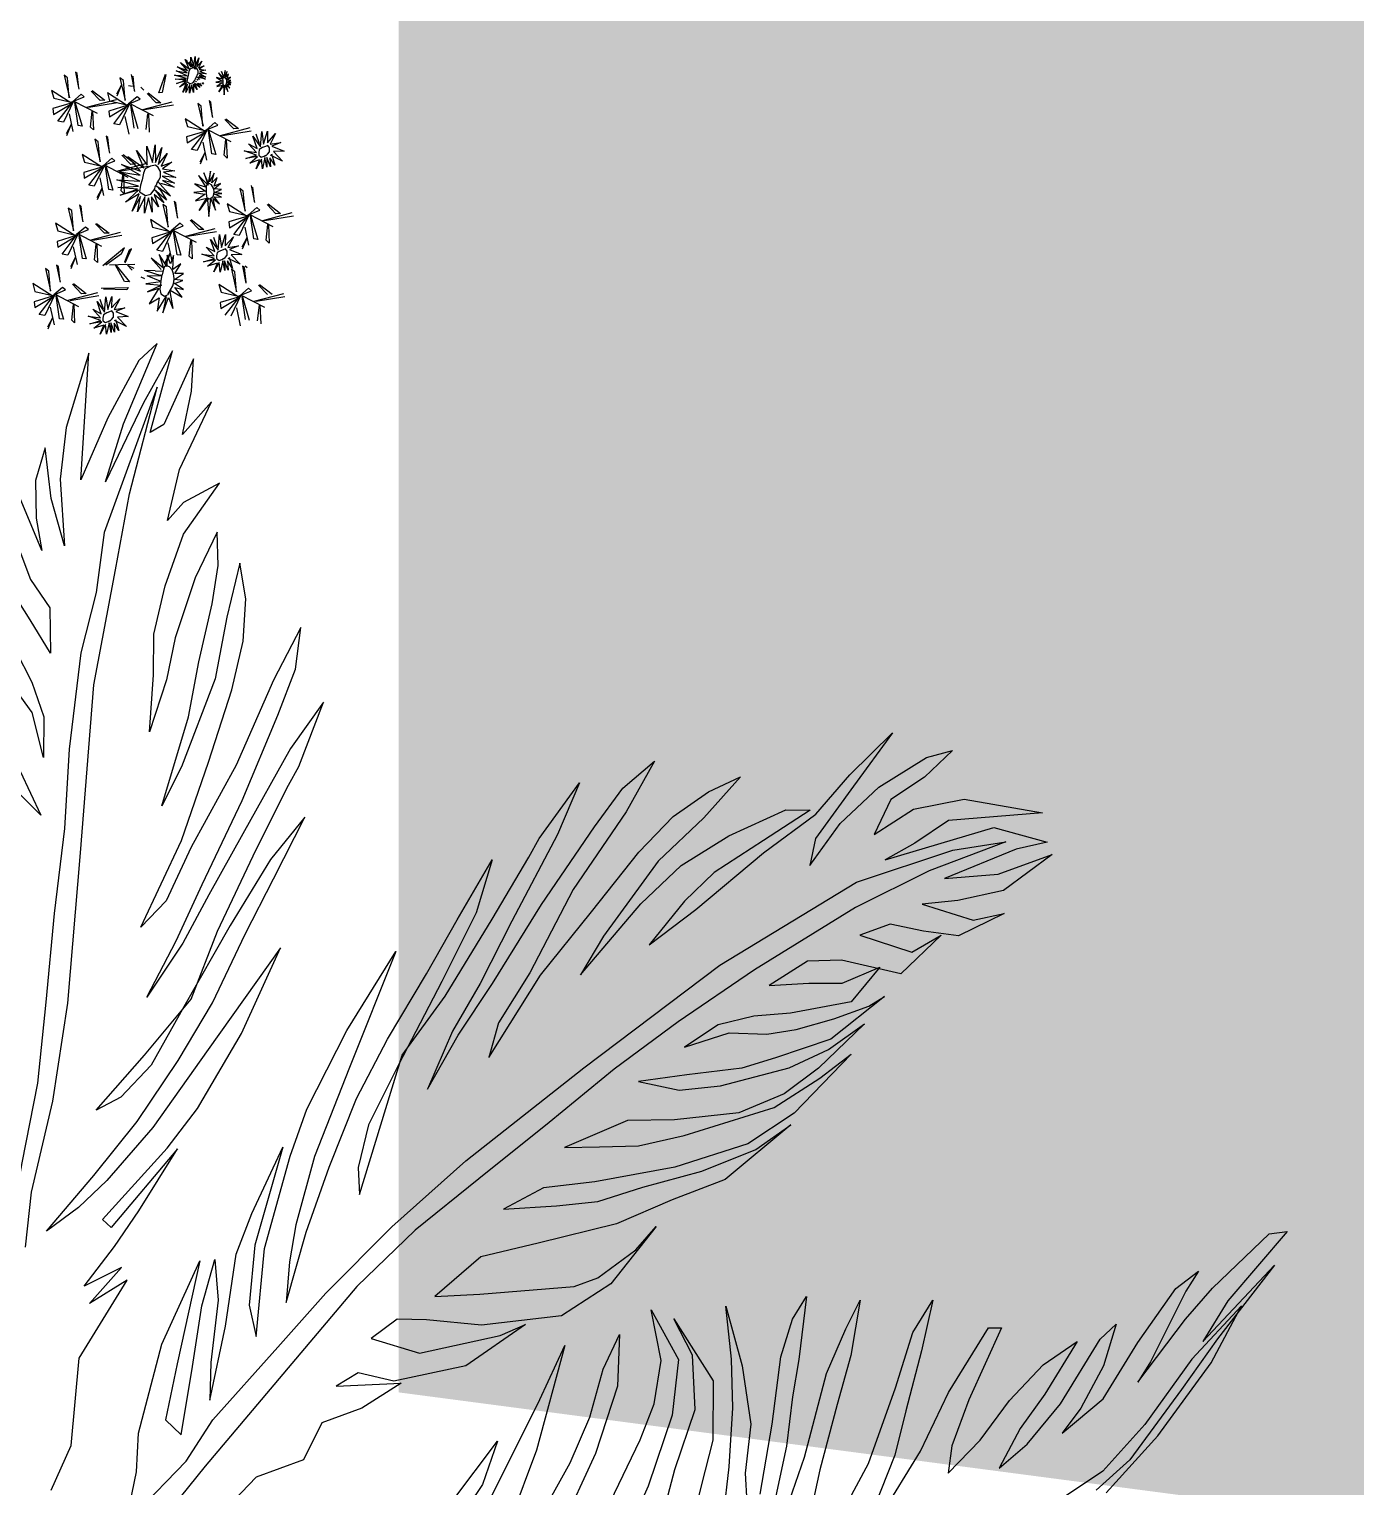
# Model space of a CAD drawing. Header units: millimetres. Extents: x 2508 to 2607, y 837 to 997.
# Drawn here: x 2513.068 to 2514.948, y 880.062 to 882.127 of the extents above; entities that cross this region are included whole.
import ezdxf

# ---------------------------------------------------------------- set-up
doc = ezdxf.new("R2010")
doc.units = ezdxf.units.MM
doc.layers.add('pergolas', color=24, linetype='Continuous')
doc.layers.add('PISO EST', color=250, linetype='Continuous', lineweight=0)
pattern_1 = [(230, (5203.12635, 1831.5583), (-0.364369338, 0.03187817), [0.0381, -0.4191]), (175, (5203.12635, 1831.5583), (0.07048565, -0.382113286), [0.03048, -0.33528]), (280.451, (5203.096, 1831.56096), (-0.293885003, -0.350233376), [0.03238, -0.35618]), (226.1842, (5203.12635, 1831.4567), (-0.54215808, 0.084084656), [0.05715, -0.62865]), (276.6356, (5203.08117, 1831.4637), (-0.47480847, -0.49485111), [0.04857, -0.53427]), (171.184, (5203.12635, 1831.4567), (-0.47480921, -0.49485024), [0.04572, -0.50292]), (201, (5203.07555, 1831.4821), (-0.30322976, 0.204531037), [0.0381, -0.4191]), (146, (5203.07555, 1831.4821), (-0.123604057, -0.36837593), [0.03048, -0.33528]), (251.4514, (5203.0503, 1831.49915), (-0.42683298, -0.163845715), [0.03238, -0.35618]), (217.5, (5203.12635, 1831.5583), (-0.0061772065, -0.169110078), [0, -0.331216, 0, -0.34036, 0, -0.33655]), (187.5, (5203.12635, 1831.5583), (-0.133639325, -0.20036115), [0, -0.194056, 0, -0.323596, 0, -0.12827]), (147.5, (5203.23964, 1831.5583), (-0.2711811903, 0.011457488), [0, -0.127, 0, -0.39624, 0, -0.52578]), (137.5, (5203.29044, 1831.5583), (-0.296258363, -0.050852982), [0, -0.1651, 0, -0.263144, 0, -0.37338])]

# ---------------------------------------------------------------- blocks, each defined once
blk = doc.blocks.new('A-19')
at = {"color": 1}
for points in [[(0.7454, -0.0904), (0.7812, -0.1299), (0.8181, -0.1804), (0.8391, -0.22), (0.8047, -0.1829), (0.7723, -0.1377), (0.7432, -0.1054), (0.7103, -0.0835)], [(-0.0028, -0.2605), (0.0014, -0.2985), (0.0162, -0.3616), (0.0266, -0.4295), (0.0353, -0.5335), (0.0445, -0.6497), (0.0595, -0.7294), (0.0693, -0.7819), (0.0883, -0.8559), (0.0517, -0.7553), (0.0462, -0.7137), (0.0354, -0.672), (0.0274, -0.6052), (0.0241, -0.5503), (0.0171, -0.4915), (0.0113, -0.4302), (0.0054, -0.3741), (-0.0054, -0.3189), (-0.0203, -0.2339), (-0.0191, -0.172), (-0.018, -0.1205), (-0.0191, -0.0772)], [(0.1719, -0.1914), (0.2051, -0.2286), (0.2508, -0.2747), (0.3021, -0.3203), (0.3839, -0.3847), (0.4779, -0.4558), (0.5726, -0.5131), (0.6394, -0.5354), (0.6761, -0.5412), (0.6229, -0.521), (0.5719, -0.4956), (0.502, -0.4526), (0.4492, -0.4165), (0.4049, -0.3838), (0.3599, -0.3468), (0.311, -0.3078), (0.2671, -0.2724), (0.2266, -0.2333), (0.1215, -0.109), (0.0813, -0.0588)], [(0.0737, -0.0764), (0.1084, -0.1125), (0.1269, -0.1411), (0.1719, -0.1914), (0.1719, -0.1914)]]:
    blk.add_lwpolyline(points, dxfattribs=at)
at = {"color": 8}
for points in [[(0.2924, -0.0842), (0.3241, -0.1263), (0.3136, -0.0962), (0.2843, -0.0526)], [(0.3039, -0.0565), (0.3299, -0.1079), (0.3533, -0.1551), (0.3706, -0.1924), (0.3511, -0.12), (0.3333, -0.0726)], [(0.3535, -0.0739), (0.3743, -0.1113), (0.388, -0.1428), (0.3971, -0.1761), (0.4084, -0.2), (0.407, -0.1643), (0.3919, -0.1176), (0.3676, -0.0652)], [(0.402, -0.084), (0.4229, -0.1271), (0.4325, -0.152), (0.4374, -0.1821), (0.4305, -0.2172), (0.4493, -0.1828), (0.4449, -0.1443), (0.4283, -0.0951), (0.4196, -0.0754)], [(0.4342, -0.0584), (0.4468, -0.1066), (0.461, -0.1481), (0.4591, -0.1858), (0.4461, -0.211), (0.4733, -0.168), (0.4731, -0.1269), (0.465, -0.0953), (0.4561, -0.0586)], [(0.4806, -0.0743), (0.4845, -0.1085), (0.4869, -0.1493), (0.486, -0.183), (0.4822, -0.2196), (0.4934, -0.1784), (0.4994, -0.1381), (0.4955, -0.104), (0.4967, -0.0838)], [(0.506, -0.0895), (0.5143, -0.1381), (0.5202, -0.1847), (0.5282, -0.2107), (0.5379, -0.2264), (0.5327, -0.1828), (0.5282, -0.157), (0.5242, -0.1228), (0.5168, -0.0885)], [(0.5261, -0.0851), (0.5367, -0.1151), (0.5519, -0.1732), (0.5651, -0.2039), (0.5752, -0.2239), (0.5687, -0.1856), (0.5591, -0.1516), (0.5472, -0.1063), (0.5391, -0.0691)], [(0.5593, -0.0703), (0.5808, -0.1108), (0.5995, -0.1632), (0.6116, -0.2015), (0.6254, -0.2238), (0.6175, -0.1887), (0.6068, -0.1473), (0.5992, -0.1165), (0.5846, -0.0798)], [(0.5894, -0.0746), (0.6169, -0.1193), (0.6363, -0.1599), (0.6639, -0.2046), (0.6731, -0.2047), (0.6503, -0.1548), (0.6387, -0.123), (0.6361, -0.1041), (0.6582, -0.127), (0.6786, -0.1544), (0.7018, -0.179), (0.7255, -0.1952), (0.703, -0.1588), (0.686, -0.135), (0.6714, -0.1075), (0.6907, -0.1241), (0.7138, -0.1521), (0.7414, -0.1968), (0.7523, -0.2072), (0.7436, -0.1783), (0.7279, -0.1491), (0.715, -0.1319), (0.7433, -0.1556), (0.7674, -0.1945), (0.7938, -0.2319), (0.8093, -0.244), (0.8007, -0.23), (0.7762, -0.1811), (0.7675, -0.167), (0.8003, -0.2108), (0.8192, -0.2322), (0.8584, -0.2698), (0.8707, -0.2713), (0.8298, -0.2234), (0.8124, -0.1953), (0.8621, -0.248), (0.8226, -0.197), (0.7976, -0.1621), (0.7618, -0.1133), (0.7386, -0.0923)], [(0.0149, -0.0923), (0.0289, -0.1233), (0.0344, -0.1838), (0.0676, -0.2377), (0.0416, -0.2216), (0.0637, -0.2465), (0.0378, -0.2335), (0.0588, -0.2609), (0.0756, -0.2857), (0.1025, -0.3285), (0.0566, -0.2742), (0.0504, -0.2797), (0.0954, -0.3291), (0.1163, -0.3565), (0.1467, -0.4084), (0.1737, -0.4678), (0.1237, -0.3974), (0.0853, -0.3434), (0.0534, -0.3067), (0.0338, -0.2881), (0.0118, -0.2716), (0.0444, -0.3102), (0.0744, -0.3476), (0.103, -0.3897), (0.1267, -0.4296), (0.1492, -0.4772), (0.169, -0.5154), (0.1907, -0.5582), (0.1669, -0.5288), (0.139, -0.4832), (0.1069, -0.4268), (0.0841, -0.3866), (0.0631, -0.3644), (0.0461, -0.3553), (0.0795, -0.3935), (0.112, -0.4321), (0.1302, -0.4793), (0.157, -0.5357), (0.1793, -0.5803), (0.1864, -0.5932), (0.2035, -0.6377), (0.1808, -0.6057), (0.1477, -0.5466), (0.1242, -0.5045), (0.1061, -0.4709), (0.0813, -0.4335), (0.1015, -0.4726), (0.1196, -0.5115), (0.1472, -0.5697), (0.172, -0.6289), (0.1842, -0.6607), (0.1879, -0.6895), (0.1688, -0.6531), (0.143, -0.5942), (0.1118, -0.5374), (0.0945, -0.5003), (0.077, -0.482), (0.1053, -0.542), (0.124, -0.5963), (0.1401, -0.6464), (0.1478, -0.6799), (0.1497, -0.7094), (0.1456, -0.7339), (0.1365, -0.6967), (0.1285, -0.654), (0.1051, -0.5931), (0.0916, -0.566), (0.11, -0.6277), (0.1173, -0.6656), (0.1265, -0.7058), (0.1305, -0.7324), (0.13, -0.7555), (0.1147, -0.7239), (0.1008, -0.6823), (0.0949, -0.6533), (0.0831, -0.6172), (0.0858, -0.6568), (0.0861, -0.6848), (0.0938, -0.7183), (0.1065, -0.7541), (0.1315, -0.7893), (0.1065, -0.7759), (0.0955, -0.7635), (0.1039, -0.7989), (0.126, -0.8456), (0.1059, -0.8231), (0.1122, -0.853), (0.1135, -0.8754), (0.093, -0.8301), (0.0835, -0.8244), (0.0989, -0.881), (0.0789, -0.8449), (0.0527, -0.7904), (0.065, -0.8305), (0.0884, -0.8861), (0.0756, -0.8743), (0.0541, -0.8346), (0.0355, -0.7918), (0.041, -0.8793), (0.0254, -0.8279), (0.0211, -0.7921), (0.0242, -0.7461), (0.0149, -0.7788), (0.0107, -0.8138), (0.0041, -0.7913), (0.0045, -0.7651), (0.0084, -0.7428), (-0.0116, -0.7911)], [(-0.0128, -0.7582), (0.0007, -0.7228), (0.014, -0.7031), (0.0144, -0.6717), (0.0004, -0.6948), (-0.0126, -0.7154)], [(-0.0098, -0.6737), (0.0015, -0.6517), (0.01, -0.6276), (0.0096, -0.5996), (0.0018, -0.6307), (-0.0138, -0.6524)], [(-0.0065, -0.5901), (0.0079, -0.5596), (-0.0125, -0.5799)], [(0.0646, -0.059), (0.0741, -0.105), (0.0755, -0.1317), (0.0916, -0.1934), (0.118, -0.2511), (0.1021, -0.1797), (0.0942, -0.1409), (0.1049, -0.1307), (0.1128, -0.1779), (0.1194, -0.22), (0.1283, -0.252), (0.1306, -0.2239), (0.1256, -0.1806), (0.1248, -0.1547), (0.1356, -0.2058), (0.1431, -0.2557), (0.154, -0.2839), (0.1753, -0.3297), (0.156, -0.2619), (0.1521, -0.2203), (0.1569, -0.1987), (0.1627, -0.2595), (0.1805, -0.3236), (0.1921, -0.356), (0.2197, -0.4105), (0.2536, -0.4652), (0.2216, -0.385), (0.1972, -0.3234), (0.1844, -0.2761), (0.1801, -0.2504), (0.1776, -0.2222), (0.1915, -0.271), (0.2074, -0.316), (0.2264, -0.3635), (0.2478, -0.4044), (0.2749, -0.4497), (0.2961, -0.4872), (0.3203, -0.5286), (0.3093, -0.492), (0.2854, -0.4444), (0.2555, -0.3868), (0.2348, -0.3453), (0.2276, -0.3156), (0.2285, -0.297), (0.2432, -0.3452), (0.2579, -0.3935), (0.2877, -0.4343), (0.3204, -0.4875), (0.3457, -0.5305), (0.3528, -0.5434), (0.3808, -0.5819), (0.3656, -0.5461), (0.3339, -0.4861), (0.3121, -0.443), (0.2929, -0.4101), (0.2755, -0.3698), (0.2968, -0.4072), (0.3205, -0.443), (0.3544, -0.4977), (0.3912, -0.5515), (0.4107, -0.5782), (0.4328, -0.597), (0.4132, -0.5619), (0.3764, -0.5081), (0.3464, -0.4505), (0.3247, -0.4158), (0.3181, -0.3918), (0.3537, -0.4489), (0.3892, -0.4927), (0.4218, -0.534), (0.4457, -0.5587), (0.4702, -0.5757), (0.4923, -0.5861), (0.4668, -0.5578), (0.4353, -0.5278), (0.3974, -0.4759), (0.3815, -0.449), (0.4232, -0.4981), (0.4511, -0.5247), (0.4841, -0.5452), (0.5237, -0.5632), (0.5404, -0.5631), (0.5082, -0.542), (0.4741, -0.5199), (0.4535, -0.5), (0.429, -0.4697), (0.4614, -0.4943), (0.5081, -0.5336), (0.5444, -0.5602), (0.5679, -0.5876), (0.5975, -0.6166), (0.5705, -0.5796), (0.5442, -0.5435), (0.5402, -0.5247), (0.5614, -0.5538), (0.5881, -0.5789), (0.6211, -0.5994), (0.6391, -0.6043), (0.6197, -0.5859), (0.5964, -0.5704), (0.5848, -0.5463), (0.612, -0.5638), (0.6471, -0.5707), (0.7015, -0.5612), (0.6362, -0.5558), (0.6129, -0.5403), (0.5924, -0.5287), (0.6676, -0.551), (0.7047, -0.5408), (0.6832, -0.536), (0.6335, -0.5157), (0.6706, -0.5187), (0.7081, -0.5323), (0.6744, -0.5075), (0.6428, -0.5004), (0.6181, -0.498), (0.6533, -0.4868), (0.6748, -0.4915), (0.6432, -0.4761), (0.619, -0.4793), (0.596, -0.4841), (0.5749, -0.4766), (0.6108, -0.4648), (0.6313, -0.4764), (0.6034, -0.4497), (0.5623, -0.4593), (0.5387, -0.4584), (0.5121, -0.4417), (0.5397, -0.4432), (0.5627, -0.4433), (0.5888, -0.4544), (0.5689, -0.4304), (0.527, -0.4224), (0.5015, -0.4205), (0.4767, -0.4145), (0.4534, -0.399), (0.4845, -0.4088), (0.5104, -0.408), (0.5308, -0.4112), (0.5568, -0.4187), (0.5812, -0.4274), (0.592, -0.434), (0.5548, -0.4045), (0.5165, -0.3915), (0.4932, -0.3844), (0.455, -0.3798), (0.4216, -0.3753), (0.4497, -0.3692), (0.4784, -0.3723), (0.5259, -0.3847), (0.5532, -0.3973), (0.5782, -0.4151), (0.5462, -0.3844), (0.5225, -0.3667), (0.4911, -0.3535), (0.4466, -0.3486), (0.414, -0.3483), (0.3703, -0.3296), (0.3946, -0.33), (0.4216, -0.3307), (0.4532, -0.3378), (0.4844, -0.3475), (0.5156, -0.3573), (0.5472, -0.3776), (0.569, -0.3942), (0.5295, -0.3532), (0.4973, -0.3321), (0.4469, -0.3159), (0.3914, -0.3058), (0.3558, -0.3016), (0.3282, -0.2869), (0.3648, -0.2891), (0.3935, -0.2922), (0.4247, -0.302), (0.4654, -0.3132), (0.5028, -0.3281), (0.5272, -0.3452), (0.4816, -0.3074), (0.4449, -0.2933), (0.4064, -0.2768), (0.3521, -0.2634), (0.3125, -0.2538), (0.2806, -0.2265), (0.3117, -0.2279), (0.377, -0.2332), (0.3935, -0.2393), (0.4197, -0.2587), (0.4338, -0.2749), (0.4025, -0.2351), (0.3683, -0.2131), (0.313, -0.2065), (0.2748, -0.2103), (0.2546, -0.2106), (0.2365, -0.1973), (0.27, -0.1872), (0.3259, -0.1995), (0.3435, -0.2071), (0.3021, -0.1783), (0.2522, -0.1677), (0.2276, -0.1736), (0.2124, -0.1643), (0.2573, -0.1664), (0.2301, -0.149), (0.2024, -0.139), (0.1897, -0.1134), (0.1568, -0.1013), (0.1317, -0.0751)]]:
    blk.add_lwpolyline(points, dxfattribs=at)
blk = doc.blocks.new('mh')
at = {"color": 86, "linetype": 'Continuous'}
for p, q in [((998.4038, 665.3744), (998.3929, 665.3326)), ((998.3932, 665.3356), (998.3999, 665.3766)), ((998.5181, 665.3863), (998.5072, 665.3446)), ((998.5074, 665.3476), (998.5142, 665.3886)), ((998.5172, 665.3704), (998.5169, 665.3638)), ((998.531, 665.3526), (998.5172, 665.3704)), ((998.4026, 665.3518), (998.416, 665.3392)), ((998.4168, 665.3406), (998.403, 665.3584)), ((998.502, 665.3531), (998.4754, 665.3542)), ((998.4754, 665.3542), (998.4794, 665.3499)), ((998.4794, 665.3499), (998.5017, 665.3524)), ((998.4984, 665.36), (998.5156, 665.3271)), ((998.5169, 665.3638), (998.5302, 665.3512)), ((998.3877, 665.3411), (998.3611, 665.3422)), ((998.3651, 665.3379), (998.3874, 665.3404)), ((998.3842, 665.348), (998.4014, 665.3151)), ((998.4001, 665.3105), (998.4079, 665.3292)), ((998.4079, 665.3292), (998.4115, 665.3249)), ((998.5151, 665.328), (998.4807, 665.3381)), ((998.4807, 665.3381), (998.4813, 665.3327)), ((998.4813, 665.3327), (998.514, 665.3279)), ((998.5144, 665.3225), (998.5221, 665.3412)), ((998.5258, 665.3369), (998.5151, 665.3245)), ((998.5221, 665.3412), (998.5258, 665.3369)), ((998.5571, 665.3286), (998.5331, 665.3334)), ((998.5341, 665.3335), (998.5549, 665.3311)), ((998.6278, 665.288), (998.6346, 665.3289)), ((998.3584, 665.3136), (998.3836, 665.3082)), ((998.4008, 665.316), (998.3664, 665.3261)), ((998.367, 665.3207), (998.3997, 665.3159)), ((998.4016, 665.3141), (998.3718, 665.2999)), ((998.3733, 665.2921), (998.3994, 665.312)), ((998.383, 665.2858), (998.3985, 665.3115)), ((998.3994, 665.312), (998.3912, 665.2849)), ((998.3985, 665.3115), (998.4169, 665.2829)), ((998.4059, 665.286), (998.4001, 665.3105)), ((998.4115, 665.3249), (998.4008, 665.3125)), ((998.4062, 665.3081), (998.4347, 665.3056)), ((998.4383, 665.3007), (998.4066, 665.3081)), ((998.4429, 665.3166), (998.4188, 665.3214)), ((998.4199, 665.3215), (998.4407, 665.3192)), ((998.4404, 665.3229), (998.4426, 665.3204)), ((998.4407, 665.3192), (998.4429, 665.3166)), ((998.4671, 665.3166), (998.4815, 665.3224)), ((998.4828, 665.3226), (998.4696, 665.3156)), ((998.4727, 665.3256), (998.4979, 665.3202)), ((998.5158, 665.3261), (998.486, 665.3119)), ((998.486, 665.3119), (998.4875, 665.3041)), ((998.4875, 665.3041), (998.5137, 665.324)), ((998.4972, 665.2978), (998.5127, 665.3235)), ((998.5137, 665.324), (998.5054, 665.2969)), ((998.5127, 665.3235), (998.5311, 665.2948)), ((998.5202, 665.298), (998.5144, 665.3225)), ((998.5205, 665.3201), (998.549, 665.3176)), ((998.5526, 665.3126), (998.5209, 665.3201)), ((998.549, 665.3176), (998.5526, 665.3126)), ((998.6385, 665.3267), (998.6276, 665.285)), ((998.6376, 665.3108), (998.6373, 665.3042)), ((998.6514, 665.293), (998.6376, 665.3108)), ((998.4347, 665.3056), (998.4383, 665.3007)), ((998.5054, 665.2969), (998.4972, 665.2978)), ((998.5311, 665.2948), (998.5202, 665.298)), ((998.6224, 665.2934), (998.5958, 665.2945)), ((998.5958, 665.2945), (998.5998, 665.2903)), ((998.5998, 665.2903), (998.6221, 665.2928)), ((998.6188, 665.3004), (998.636, 665.2674)), ((998.6373, 665.3042), (998.6506, 665.2916)), ((998.3912, 665.2849), (998.383, 665.2858)), ((998.4169, 665.2829), (998.4059, 665.286)), ((998.4958, 665.2774), (998.4849, 665.2357)), ((998.4851, 665.2386), (998.4919, 665.2796)), ((998.6355, 665.2684), (998.6011, 665.2785)), ((998.6011, 665.2785), (998.6017, 665.273)), ((998.6017, 665.273), (998.6344, 665.2682)), ((998.6363, 665.2665), (998.6064, 665.2523)), ((998.6348, 665.2629), (998.6425, 665.2815)), ((998.6462, 665.2773), (998.6355, 665.2648)), ((998.6425, 665.2815), (998.6462, 665.2773)), ((998.6775, 665.269), (998.6535, 665.2738)), ((998.6545, 665.2738), (998.6753, 665.2715)), ((998.6753, 665.2715), (998.6775, 665.269)), ((998.4761, 665.2511), (998.4933, 665.2181)), ((998.4949, 665.2615), (998.4946, 665.2549)), ((998.4946, 665.2549), (998.5079, 665.2422)), ((998.5087, 665.2437), (998.4949, 665.2615)), ((998.5875, 665.257), (998.6019, 665.2628)), ((998.6032, 665.2629), (998.59, 665.256)), ((998.5931, 665.2659), (998.6183, 665.2605)), ((998.6064, 665.2523), (998.6079, 665.2444)), ((998.6079, 665.2444), (998.6341, 665.2644)), ((998.6176, 665.2381), (998.6331, 665.2639)), ((998.6341, 665.2644), (998.6258, 665.2372)), ((998.6331, 665.2639), (998.6515, 665.2352)), ((998.6406, 665.2383), (998.6348, 665.2629)), ((998.6409, 665.2604), (998.6694, 665.2579)), ((998.673, 665.253), (998.6413, 665.2605)), ((998.6694, 665.2579), (998.673, 665.253)), ((998.4797, 665.2441), (998.4531, 665.2452)), ((998.4531, 665.2452), (998.4571, 665.241)), ((998.4571, 665.241), (998.4794, 665.2434)), ((998.4928, 665.219), (998.4584, 665.2291)), ((998.4584, 665.2291), (998.459, 665.2237)), ((998.4921, 665.2136), (998.4998, 665.2322)), ((998.5035, 665.2279), (998.4928, 665.2155)), ((998.4998, 665.2322), (998.5035, 665.2279)), ((998.6258, 665.2372), (998.6176, 665.2381)), ((998.6515, 665.2352), (998.6406, 665.2383)), ((998.4448, 665.2077), (998.4592, 665.2134)), ((998.4605, 665.2136), (998.4473, 665.2066)), ((998.4504, 665.2166), (998.4756, 665.2112)), ((998.459, 665.2237), (998.4917, 665.2189)), ((998.4936, 665.2171), (998.4637, 665.2029)), ((998.4652, 665.1951), (998.4914, 665.2151)), ((998.4749, 665.1888), (998.4904, 665.2145)), ((998.4914, 665.2151), (998.4831, 665.1879)), ((998.4904, 665.2145), (998.5088, 665.1859)), ((998.4979, 665.189), (998.4921, 665.2136)), ((998.4982, 665.2111), (998.5267, 665.2086)), ((998.5303, 665.2037), (998.4986, 665.2112)), ((998.5348, 665.2197), (998.5108, 665.2244)), ((998.5118, 665.2245), (998.5326, 665.2222)), ((998.5267, 665.2086), (998.5303, 665.2037)), ((998.5326, 665.2222), (998.5348, 665.2197)), ((998.6751, 665.2165), (998.6642, 665.1748)), ((998.6645, 665.1777), (998.6712, 665.2187)), ((998.6883, 665.198), (998.7149, 665.2075)), ((998.7145, 665.208), (998.689, 665.2028)), ((998.4637, 665.2029), (998.4652, 665.1951)), ((998.4831, 665.1879), (998.4749, 665.1888)), ((998.5088, 665.1859), (998.4979, 665.189)), ((998.659, 665.1832), (998.6324, 665.1843)), ((998.6555, 665.1902), (998.6727, 665.1572)), ((998.6742, 665.2006), (998.6739, 665.194)), ((998.6739, 665.194), (998.6873, 665.1813)), ((998.6881, 665.1828), (998.6742, 665.2006)), ((998.689, 665.2028), (998.6883, 665.198)), ((998.4248, 665.178), (998.4273, 665.1729)), ((998.4449, 665.1543), (998.4455, 665.1637)), ((998.588, 665.1809), (998.5771, 665.1392)), ((998.5774, 665.1421), (998.5842, 665.1831)), ((998.5872, 665.165), (998.5868, 665.1584)), ((998.601, 665.1472), (998.5872, 665.165)), ((998.6364, 665.1801), (998.6587, 665.1825)), ((998.6721, 665.1581), (998.6377, 665.1682)), ((998.6383, 665.1628), (998.671, 665.158)), ((998.6714, 665.1527), (998.6792, 665.1713)), ((998.6828, 665.167), (998.6721, 665.1546)), ((998.6792, 665.1713), (998.6828, 665.167)), ((998.7141, 665.1588), (998.6901, 665.1635)), ((998.6912, 665.1636), (998.712, 665.1613)), ((998.6923, 665.1765), (998.6962, 665.1723)), ((998.4127, 665.1544), (998.4093, 665.1525)), ((998.4093, 665.1525), (998.4103, 665.1194)), ((998.4115, 665.1164), (998.4127, 665.1544)), ((998.4438, 665.1374), (998.4206, 665.1561)), ((998.4206, 665.1561), (998.4212, 665.1492)), ((998.4212, 665.1492), (998.4449, 665.1359)), ((998.4373, 665.1601), (998.4442, 665.1535)), ((998.4439, 665.1544), (998.4398, 665.1624)), ((998.4686, 665.1491), (998.4434, 665.1186)), ((998.445, 665.1537), (998.4443, 665.128)), ((998.4445, 665.123), (998.4606, 665.1452)), ((998.4477, 665.1501), (998.4671, 665.1594)), ((998.4656, 665.156), (998.4485, 665.1492)), ((998.4606, 665.1452), (998.4686, 665.1491)), ((998.4671, 665.1594), (998.4656, 665.156)), ((998.4905, 665.1432), (998.4796, 665.1015)), ((998.4798, 665.1045), (998.4866, 665.1454)), ((998.5719, 665.1476), (998.5454, 665.1487)), ((998.5454, 665.1487), (998.5493, 665.1445)), ((998.5493, 665.1445), (998.5717, 665.1469)), ((998.5684, 665.1546), (998.5856, 665.1216)), ((998.5868, 665.1584), (998.6002, 665.1457)), ((998.6297, 665.1557), (998.6549, 665.1503)), ((998.6729, 665.1562), (998.643, 665.142)), ((998.6446, 665.1342), (998.6707, 665.1542)), ((998.6543, 665.1279), (998.6697, 665.1536)), ((998.6707, 665.1542), (998.6624, 665.127)), ((998.6697, 665.1536), (998.6881, 665.125)), ((998.6772, 665.1281), (998.6714, 665.1527)), ((998.6775, 665.1502), (998.706, 665.1477)), ((998.7096, 665.1428), (998.6779, 665.1503)), ((998.684, 665.139), (998.6984, 665.1447)), ((998.6997, 665.1449), (998.6864, 665.1379)), ((998.6975, 665.1604), (998.6981, 665.155)), ((998.706, 665.1477), (998.7096, 665.1428)), ((998.4896, 665.1273), (998.4893, 665.1207)), ((998.5034, 665.1095), (998.4896, 665.1273)), ((998.585, 665.1226), (998.5506, 665.1326)), ((998.5506, 665.1326), (998.5512, 665.1272)), ((998.5512, 665.1272), (998.5839, 665.1224)), ((998.5843, 665.1171), (998.5921, 665.1357)), ((998.5958, 665.1314), (998.5851, 665.119)), ((998.5921, 665.1357), (998.5958, 665.1314)), ((998.6271, 665.1232), (998.603, 665.128)), ((998.6041, 665.128), (998.6249, 665.1257)), ((998.6249, 665.1257), (998.6271, 665.1232)), ((998.643, 665.142), (998.6446, 665.1342)), ((998.6624, 665.127), (998.6543, 665.1279)), ((998.6786, 665.1373), (998.6677, 665.0956)), ((998.668, 665.0986), (998.6748, 665.1395)), ((998.6881, 665.125), (998.6772, 665.1281)), ((998.405, 665.1108), (998.3941, 665.0691)), ((998.3943, 665.0721), (998.4011, 665.113)), ((998.4744, 665.11), (998.4478, 665.1111)), ((998.4478, 665.1111), (998.4518, 665.1068)), ((998.4518, 665.1068), (998.4741, 665.1093)), ((998.4708, 665.1169), (998.488, 665.0839)), ((998.4893, 665.1207), (998.5026, 665.1081)), ((998.5371, 665.1112), (998.5515, 665.1169)), ((998.5528, 665.1171), (998.5395, 665.1101)), ((998.5427, 665.1201), (998.5678, 665.1147)), ((998.5858, 665.1207), (998.556, 665.1064)), ((998.556, 665.1064), (998.5575, 665.0986)), ((998.5575, 665.0986), (998.5837, 665.1186)), ((998.5672, 665.0923), (998.5827, 665.118)), ((998.5837, 665.1186), (998.5754, 665.0914)), ((998.5827, 665.118), (998.6011, 665.0894)), ((998.5901, 665.0925), (998.5843, 665.1171)), ((998.5905, 665.1146), (998.6189, 665.1121)), ((998.6226, 665.1072), (998.5908, 665.1147)), ((998.6189, 665.1121), (998.6226, 665.1072)), ((998.6625, 665.104), (998.636, 665.1051)), ((998.636, 665.1051), (998.6399, 665.1009)), ((998.6399, 665.1009), (998.6623, 665.1034)), ((998.659, 665.111), (998.6762, 665.078)), ((998.6778, 665.1214), (998.6774, 665.1148)), ((998.6774, 665.1148), (998.6908, 665.1022)), ((998.6916, 665.1036), (998.6778, 665.1214)), ((998.3853, 665.0845), (998.4025, 665.0515)), ((998.4041, 665.0949), (998.4038, 665.0883)), ((998.4038, 665.0883), (998.4171, 665.0757)), ((998.418, 665.0771), (998.4041, 665.0949)), ((998.4451, 665.0825), (998.4703, 665.0771)), ((998.4875, 665.0849), (998.4531, 665.095)), ((998.4531, 665.095), (998.4536, 665.0896)), ((998.4536, 665.0896), (998.4864, 665.0848)), ((998.4882, 665.083), (998.4584, 665.0688)), ((998.4599, 665.061), (998.4861, 665.0809)), ((998.4696, 665.0547), (998.4851, 665.0804)), ((998.4861, 665.0809), (998.4778, 665.0538)), ((998.4851, 665.0804), (998.5035, 665.0517)), ((998.4868, 665.0794), (998.4945, 665.0981)), ((998.4982, 665.0938), (998.4875, 665.0813)), ((998.4945, 665.0981), (998.4982, 665.0938)), ((998.5295, 665.0855), (998.5055, 665.0903)), ((998.5065, 665.0903), (998.5273, 665.088)), ((998.5273, 665.088), (998.5295, 665.0855)), ((998.5754, 665.0914), (998.5672, 665.0923)), ((998.6011, 665.0894), (998.5901, 665.0925)), ((998.6756, 665.079), (998.6412, 665.0891)), ((998.6412, 665.0891), (998.6418, 665.0836)), ((998.6418, 665.0836), (998.6745, 665.0788)), ((998.6749, 665.0735), (998.6827, 665.0921)), ((998.6864, 665.0879), (998.6757, 665.0754)), ((998.6827, 665.0921), (998.6864, 665.0879)), ((998.7177, 665.0796), (998.6936, 665.0844)), ((998.6947, 665.0844), (998.7155, 665.0821)), ((998.7155, 665.0821), (998.7177, 665.0796)), ((998.3889, 665.0775), (998.3623, 665.0786)), ((998.3623, 665.0786), (998.3663, 665.0744)), ((998.3663, 665.0744), (998.3886, 665.0769)), ((998.402, 665.0525), (998.3676, 665.0626)), ((998.3676, 665.0626), (998.3682, 665.0571)), ((998.4013, 665.047), (998.409, 665.0656)), ((998.4127, 665.0614), (998.402, 665.0489)), ((998.409, 665.0656), (998.4127, 665.0614)), ((998.4395, 665.0735), (998.4539, 665.0793)), ((998.4552, 665.0795), (998.442, 665.0725)), ((998.4584, 665.0688), (998.4599, 665.061)), ((998.4926, 665.0549), (998.4868, 665.0794)), ((998.4929, 665.077), (998.5214, 665.0745)), ((998.525, 665.0695), (998.4933, 665.077)), ((998.5214, 665.0745), (998.525, 665.0695)), ((998.6277, 665.0676), (998.6421, 665.0734)), ((998.6434, 665.0735), (998.6301, 665.0665)), ((998.6333, 665.0765), (998.6585, 665.0711)), ((998.6764, 665.0771), (998.6466, 665.0629)), ((998.6466, 665.0629), (998.6481, 665.055)), ((998.6481, 665.055), (998.6743, 665.075)), ((998.6578, 665.0487), (998.6733, 665.0745)), ((998.6743, 665.075), (998.666, 665.0478)), ((998.6733, 665.0745), (998.6917, 665.0458)), ((998.6807, 665.0489), (998.6749, 665.0735)), ((998.6811, 665.071), (998.7095, 665.0685)), ((998.7132, 665.0636), (998.6814, 665.0711)), ((998.7095, 665.0685), (998.7132, 665.0636)), ((998.354, 665.0411), (998.3684, 665.0469)), ((998.3697, 665.047), (998.3565, 665.0401)), ((998.3596, 665.05), (998.3848, 665.0446)), ((998.3682, 665.0571), (998.4009, 665.0523)), ((998.4028, 665.0506), (998.3729, 665.0364)), ((998.3745, 665.0285), (998.4006, 665.0485)), ((998.3842, 665.0222), (998.3996, 665.048)), ((998.4006, 665.0485), (998.3923, 665.0213)), ((998.3996, 665.048), (998.418, 665.0193)), ((998.4071, 665.0224), (998.4013, 665.047)), ((998.4074, 665.0445), (998.4359, 665.042)), ((998.4395, 665.0371), (998.4078, 665.0446)), ((998.444, 665.0531), (998.42, 665.0579)), ((998.4211, 665.0579), (998.4419, 665.0556)), ((998.4359, 665.042), (998.4395, 665.0371)), ((998.4419, 665.0556), (998.444, 665.0531)), ((998.4778, 665.0538), (998.4696, 665.0547)), ((998.5035, 665.0517), (998.4926, 665.0549)), ((998.666, 665.0478), (998.6578, 665.0487)), ((998.6917, 665.0458), (998.6807, 665.0489)), ((998.3729, 665.0364), (998.3745, 665.0285)), ((998.3923, 665.0213), (998.3842, 665.0222)), ((998.418, 665.0193), (998.4071, 665.0224))]:
    blk.add_line(p, q, dxfattribs=at)
at = {"color": 50, "linetype": 'Continuous'}
for p, q in [((998.5917, 665.3731), (998.5998, 665.3562)), ((998.605, 665.3604), (998.5917, 665.3731)), ((998.6058, 665.3753), (998.605, 665.3604)), ((998.6127, 665.3579), (998.6058, 665.3753)), ((998.618, 665.3709), (998.6127, 665.3579)), ((998.6156, 665.3556), (998.618, 665.3709)), ((998.583, 665.3511), (998.5966, 665.3483)), ((998.5966, 665.351), (998.583, 665.3511)), ((998.5835, 665.3559), (998.5966, 665.351)), ((998.5964, 665.3553), (998.5835, 665.3559)), ((998.5859, 665.3623), (998.5964, 665.3553)), ((998.6017, 665.3574), (998.5859, 665.3623)), ((998.6305, 665.3634), (998.6156, 665.3556)), ((998.6156, 665.3464), (998.6339, 665.3521)), ((998.6177, 665.3517), (998.6305, 665.3634)), ((998.6339, 665.3521), (998.6177, 665.3517)), ((998.5966, 665.3483), (998.5805, 665.3447)), ((998.5805, 665.3447), (998.5944, 665.3433)), ((998.5944, 665.3433), (998.5808, 665.3359)), ((998.5808, 665.3359), (998.5935, 665.3407)), ((998.5935, 665.3407), (998.5889, 665.3268)), ((998.5889, 665.3268), (998.5979, 665.3379)), ((998.5979, 665.3379), (998.5953, 665.3212)), ((998.5953, 665.3212), (998.5998, 665.3365)), ((998.5998, 665.3365), (998.6062, 665.3186)), ((998.6037, 665.3363), (998.616, 665.3251)), ((998.6062, 665.3186), (998.6037, 665.3363)), ((998.6096, 665.3371), (998.627, 665.3312)), ((998.616, 665.3251), (998.6096, 665.3371)), ((998.6119, 665.342), (998.6336, 665.3438)), ((998.627, 665.3312), (998.6119, 665.342)), ((998.6336, 665.3438), (998.6156, 665.3464)), ((998.6301, 665.3353), (998.6165, 665.3399)), ((998.4454, 665.3132), (998.4536, 665.2963)), ((998.4587, 665.3006), (998.4454, 665.3132)), ((998.4595, 665.3155), (998.4587, 665.3006)), ((998.4664, 665.298), (998.4595, 665.3155)), ((998.4717, 665.311), (998.4664, 665.298)), ((998.4693, 665.2957), (998.4717, 665.311)), ((998.4503, 665.2885), (998.4342, 665.2848)), ((998.4367, 665.2912), (998.4503, 665.2885)), ((998.4503, 665.2911), (998.4367, 665.2912)), ((998.4372, 665.296), (998.4503, 665.2911)), ((998.4501, 665.2954), (998.4372, 665.296)), ((998.4396, 665.3024), (998.4501, 665.2954)), ((998.4554, 665.2975), (998.4396, 665.3024)), ((998.4843, 665.3036), (998.4693, 665.2957)), ((998.4693, 665.2865), (998.4876, 665.2922)), ((998.4715, 665.2918), (998.4843, 665.3036)), ((998.4876, 665.2922), (998.4715, 665.2918)), ((998.5447, 665.277), (998.5459, 665.2872)), ((998.5459, 665.2872), (998.5473, 665.2767)), ((998.5473, 665.2767), (998.5513, 665.2869)), ((998.5513, 665.2869), (998.5524, 665.2763)), ((998.6854, 665.2905), (998.6988, 665.292)), ((998.698, 665.2894), (998.6854, 665.2905)), ((998.6995, 665.2899), (998.6899, 665.283)), ((998.6899, 665.283), (998.6991, 665.2886)), ((998.6902, 665.2956), (998.6992, 665.2937)), ((998.6988, 665.292), (998.6902, 665.2956)), ((998.695, 665.2985), (998.7003, 665.2945)), ((998.6992, 665.2937), (998.695, 665.2985)), ((998.6974, 665.2802), (998.6995, 665.2899)), ((998.7023, 665.2875), (998.6974, 665.2802)), ((998.7007, 665.2887), (998.6985, 665.2892)), ((998.6987, 665.2896), (998.6988, 665.2908)), ((998.6991, 665.289), (998.6987, 665.2896)), ((998.6988, 665.2908), (998.6992, 665.2919)), ((998.6992, 665.2919), (998.7006, 665.2936)), ((998.7002, 665.2999), (998.7023, 665.2948)), ((998.7003, 665.2945), (998.7002, 665.2999)), ((998.7006, 665.2936), (998.7013, 665.294)), ((998.7035, 665.2884), (998.7007, 665.2887)), ((998.7013, 665.294), (998.704, 665.2944)), ((998.7023, 665.2948), (998.703, 665.3003)), ((998.7036, 665.2789), (998.7023, 665.2875)), ((998.703, 665.3003), (998.7037, 665.2947)), ((998.7059, 665.2884), (998.7035, 665.2884)), ((998.7046, 665.2878), (998.7036, 665.2789)), ((998.7037, 665.2947), (998.7059, 665.3001)), ((998.704, 665.2944), (998.7065, 665.2942)), ((998.7102, 665.2797), (998.7046, 665.2878)), ((998.7059, 665.3001), (998.7064, 665.2944)), ((998.7084, 665.2883), (998.7059, 665.2884)), ((998.7064, 665.2944), (998.7104, 665.2993)), ((998.7065, 665.2942), (998.7094, 665.2924)), ((998.7076, 665.2881), (998.7102, 665.2797)), ((998.7164, 665.2826), (998.7076, 665.2881)), ((998.7104, 665.2993), (998.7084, 665.2945)), ((998.7084, 665.2945), (998.7151, 665.2967)), ((998.7098, 665.2892), (998.7084, 665.2883)), ((998.7093, 665.2898), (998.7164, 665.2826)), ((998.7187, 665.2865), (998.7093, 665.2898)), ((998.7094, 665.2924), (998.7106, 665.2907)), ((998.7106, 665.2907), (998.7098, 665.2892)), ((998.7151, 665.2967), (998.711, 665.2927)), ((998.711, 665.2927), (998.7183, 665.2945)), ((998.7199, 665.2917), (998.711, 665.2899)), ((998.711, 665.2899), (998.7187, 665.2865)), ((998.7183, 665.2945), (998.7118, 665.2909)), ((998.7118, 665.2909), (998.7199, 665.2917)), ((998.4342, 665.2848), (998.4481, 665.2834)), ((998.4481, 665.2834), (998.4345, 665.276)), ((998.4345, 665.276), (998.4472, 665.2808)), ((998.4472, 665.2808), (998.4427, 665.2669)), ((998.4427, 665.2669), (998.4516, 665.278)), ((998.4516, 665.278), (998.449, 665.2613)), ((998.449, 665.2613), (998.4535, 665.2767)), ((998.4535, 665.2767), (998.4599, 665.2587)), ((998.4574, 665.2764), (998.4697, 665.2652)), ((998.4599, 665.2587), (998.4574, 665.2764)), ((998.4634, 665.2772), (998.4807, 665.2713)), ((998.4697, 665.2652), (998.4634, 665.2772)), ((998.4656, 665.2821), (998.4874, 665.2839)), ((998.4807, 665.2713), (998.4656, 665.2821)), ((998.4874, 665.2839), (998.4693, 665.2865)), ((998.4838, 665.2754), (998.4703, 665.28)), ((998.5133, 665.2689), (998.5381, 665.2718)), ((998.5366, 665.2668), (998.5133, 665.2689)), ((998.5395, 665.2679), (998.5216, 665.255)), ((998.5221, 665.2784), (998.5388, 665.2748)), ((998.5381, 665.2718), (998.5221, 665.2784)), ((998.531, 665.2838), (998.5409, 665.2764)), ((998.5388, 665.2748), (998.531, 665.2838)), ((998.5355, 665.2498), (998.5395, 665.2679)), ((998.5416, 665.2656), (998.5375, 665.2665)), ((998.538, 665.2672), (998.5381, 665.2695)), ((998.5386, 665.2662), (998.538, 665.2672)), ((998.5381, 665.2695), (998.5389, 665.2716)), ((998.5389, 665.2716), (998.5415, 665.2748)), ((998.5407, 665.2865), (998.5447, 665.277)), ((998.5409, 665.2764), (998.5407, 665.2865)), ((998.5415, 665.2748), (998.5428, 665.2755)), ((998.5428, 665.2755), (998.5478, 665.2762)), ((998.5478, 665.2762), (998.5525, 665.2759)), ((998.5524, 665.2763), (998.5597, 665.2853)), ((998.5525, 665.2759), (998.5578, 665.2725)), ((998.5597, 665.2853), (998.556, 665.2764)), ((998.556, 665.2764), (998.5685, 665.2805)), ((998.5587, 665.2665), (998.556, 665.2649)), ((998.5576, 665.2677), (998.571, 665.2542)), ((998.5752, 665.2615), (998.5576, 665.2677)), ((998.5578, 665.2725), (998.5601, 665.2694)), ((998.5601, 665.2694), (998.5587, 665.2665)), ((998.5685, 665.2805), (998.5608, 665.2731)), ((998.5608, 665.2731), (998.5744, 665.2765)), ((998.5774, 665.2712), (998.5609, 665.2679)), ((998.5609, 665.2679), (998.5752, 665.2615)), ((998.5744, 665.2765), (998.5624, 665.2697)), ((998.5624, 665.2697), (998.5774, 665.2712)), ((998.5216, 665.255), (998.5387, 665.2654)), ((998.5446, 665.2634), (998.5355, 665.2498)), ((998.5468, 665.265), (998.5416, 665.2656)), ((998.547, 665.2474), (998.5446, 665.2634)), ((998.5513, 665.265), (998.5468, 665.265)), ((998.5489, 665.264), (998.547, 665.2474)), ((998.5593, 665.2489), (998.5489, 665.264)), ((998.556, 665.2649), (998.5513, 665.265)), ((998.5545, 665.2646), (998.5593, 665.2489)), ((998.571, 665.2542), (998.5545, 665.2646)), ((998.6887, 665.2471), (998.6995, 665.2445)), ((998.7004, 665.2468), (998.6887, 665.2471)), ((998.6928, 665.2522), (998.7004, 665.2468)), ((998.7021, 665.2486), (998.6928, 665.2522)), ((998.7019, 665.2521), (998.6958, 665.2561)), ((998.6958, 665.2561), (998.7021, 665.2486)), ((998.7019, 665.2536), (998.6979, 665.2582)), ((998.7021, 665.2556), (998.6979, 665.2582)), ((998.7027, 665.2589), (998.7011, 665.2613)), ((998.7028, 665.2598), (998.7011, 665.2613)), ((998.704, 665.2512), (998.7048, 665.2503)), ((998.704, 665.2508), (998.7048, 665.2503)), ((998.706, 665.2531), (998.7075, 665.2521)), ((998.7063, 665.2538), (998.7075, 665.2521)), ((998.7071, 665.2559), (998.7108, 665.2525)), ((998.7078, 665.2639), (998.7104, 665.2537)), ((998.7127, 665.255), (998.7078, 665.2639)), ((998.7106, 665.2643), (998.7127, 665.255)), ((998.7161, 665.2549), (998.7106, 665.2643)), ((998.7151, 665.2652), (998.7161, 665.2549)), ((998.7191, 665.2559), (998.7151, 665.2652)), ((998.7202, 665.2645), (998.7191, 665.2559)), ((998.7217, 665.2552), (998.7202, 665.2645)), ((998.7267, 665.2621), (998.7217, 665.2552)), ((998.7225, 665.2522), (998.722, 665.2493)), ((998.722, 665.2493), (998.7313, 665.2391)), ((998.7324, 665.2407), (998.7225, 665.2522)), ((998.7237, 665.254), (998.7267, 665.2621)), ((998.7333, 665.2587), (998.7237, 665.254)), ((998.7251, 665.2517), (998.7333, 665.2587)), ((998.7379, 665.2547), (998.7251, 665.2517)), ((998.7263, 665.2499), (998.7379, 665.2547)), ((998.7399, 665.2496), (998.7263, 665.2499)), ((998.7264, 665.2476), (998.7399, 665.2496)), ((998.7389, 665.2432), (998.7264, 665.2476)), ((998.4086, 665.2141), (998.399, 665.2311)), ((998.399, 665.2311), (998.4124, 665.2208)), ((998.4097, 665.233), (998.4184, 665.22)), ((998.4124, 665.2208), (998.4097, 665.233)), ((998.4184, 665.22), (998.4223, 665.232)), ((998.4223, 665.232), (998.4239, 665.2199)), ((998.4239, 665.2199), (998.4325, 665.2329)), ((998.4325, 665.2329), (998.4326, 665.2206)), ((998.4326, 665.2206), (998.4462, 665.2292)), ((998.4462, 665.2292), (998.438, 665.2175)), ((998.6995, 665.2445), (998.688, 665.2413)), ((998.688, 665.2413), (998.7002, 665.2416)), ((998.7002, 665.2416), (998.6889, 665.2361)), ((998.6889, 665.2361), (998.7006, 665.2384)), ((998.7006, 665.2384), (998.6894, 665.2321)), ((998.6894, 665.2321), (998.7026, 665.2372)), ((998.7026, 665.2372), (998.6964, 665.227)), ((998.6964, 665.227), (998.7053, 665.2368)), ((998.7053, 665.2368), (998.7017, 665.2229)), ((998.7017, 665.2229), (998.7062, 665.2362)), ((998.7062, 665.2362), (998.7075, 665.2211)), ((998.7075, 665.2211), (998.7084, 665.2369)), ((998.7084, 665.2369), (998.7133, 665.2203)), ((998.7123, 665.2379), (998.7193, 665.2224)), ((998.7133, 665.2203), (998.7123, 665.2379)), ((998.7167, 665.2382), (998.7249, 665.2239)), ((998.7193, 665.2224), (998.7167, 665.2382)), ((998.7199, 665.2383), (998.7312, 665.2287)), ((998.7249, 665.2239), (998.7199, 665.2383)), ((998.7223, 665.2409), (998.7357, 665.2354)), ((998.7312, 665.2287), (998.7223, 665.2409)), ((998.7245, 665.2435), (998.7389, 665.2432)), ((998.7357, 665.2354), (998.7245, 665.2435)), ((998.735, 665.2359), (998.7331, 665.2386)), ((998.3768, 665.2036), (998.3983, 665.2115)), ((998.3999, 665.2084), (998.3768, 665.2036)), ((998.3792, 665.1956), (998.3999, 665.2084)), ((998.4071, 665.2133), (998.3829, 665.2177)), ((998.3983, 665.2115), (998.3829, 665.2177)), ((998.4001, 665.206), (998.4022, 665.21)), ((998.4037, 665.2005), (998.4001, 665.206)), ((998.4035, 665.2111), (998.4022, 665.21)), ((998.4035, 665.2111), (998.4149, 665.2179)), ((998.4149, 665.2179), (998.4199, 665.2192)), ((998.4199, 665.2192), (998.4252, 665.2195)), ((998.4252, 665.2195), (998.4319, 665.2189)), ((998.4385, 665.2043), (998.4305, 665.2028)), ((998.4319, 665.2189), (998.4374, 665.2166)), ((998.4374, 665.2166), (998.442, 665.213)), ((998.438, 665.2175), (998.4579, 665.2188)), ((998.4424, 665.206), (998.4385, 665.2043)), ((998.4397, 665.2046), (998.4542, 665.1872)), ((998.4595, 665.1983), (998.4397, 665.2046)), ((998.442, 665.213), (998.4433, 665.2091)), ((998.4585, 665.2097), (998.4421, 665.209)), ((998.4421, 665.209), (998.4595, 665.1983)), ((998.4433, 665.2091), (998.4424, 665.206)), ((998.4579, 665.2188), (998.446, 665.2143)), ((998.446, 665.2143), (998.4585, 665.2097)), ((998.5491, 665.1941), (998.5326, 665.2049)), ((998.5326, 665.2049), (998.5442, 665.1911)), ((998.5517, 665.1912), (998.5365, 665.2089)), ((998.5531, 665.1983), (998.5365, 665.2089)), ((998.5571, 665.1936), (998.5424, 665.2146)), ((998.5625, 665.1965), (998.5424, 665.2146)), ((998.5536, 665.2045), (998.5605, 665.1983)), ((998.5548, 665.2195), (998.5597, 665.2006)), ((998.564, 665.2029), (998.5548, 665.2195)), ((998.5602, 665.2202), (998.564, 665.2029)), ((998.5704, 665.2027), (998.5602, 665.2202)), ((998.5685, 665.2219), (998.5704, 665.2027)), ((998.5759, 665.2045), (998.5685, 665.2219)), ((998.578, 665.2206), (998.5759, 665.2045)), ((998.5807, 665.2032), (998.578, 665.2206)), ((998.59, 665.2161), (998.5807, 665.2032)), ((998.5844, 665.201), (998.59, 665.2161)), ((998.6024, 665.2097), (998.5844, 665.201)), ((998.587, 665.1968), (998.6024, 665.2097)), ((998.3977, 665.1983), (998.3792, 665.1956)), ((998.3894, 665.1842), (998.3977, 665.1983)), ((998.4118, 665.1979), (998.3894, 665.1842)), ((998.4102, 665.1992), (998.4037, 665.2005)), ((998.4157, 665.2017), (998.4062, 665.1817)), ((998.4062, 665.1817), (998.4118, 665.1979)), ((998.4176, 665.2002), (998.4102, 665.1992)), ((998.4179, 665.1795), (998.4157, 665.2017)), ((998.4194, 665.2005), (998.4176, 665.2002)), ((998.4207, 665.2006), (998.4179, 665.1795)), ((998.4194, 665.2005), (998.4305, 665.2028)), ((998.4217, 665.1999), (998.4293, 665.1812)), ((998.4285, 665.2024), (998.4368, 665.1778)), ((998.4286, 665.2024), (998.4293, 665.1812)), ((998.4296, 665.2023), (998.4292, 665.2007)), ((998.4303, 665.1995), (998.4295, 665.2026)), ((998.4362, 665.1929), (998.4358, 665.203)), ((998.4362, 665.1929), (998.4368, 665.1778)), ((998.4542, 665.1872), (998.438, 665.2012)), ((998.5194, 665.1883), (998.5395, 665.1834)), ((998.541, 665.1877), (998.5194, 665.1883)), ((998.527, 665.1976), (998.541, 665.1877)), ((998.5442, 665.1911), (998.527, 665.1976)), ((998.5478, 665.1957), (998.5492, 665.1941)), ((998.5478, 665.195), (998.5492, 665.1941)), ((998.5515, 665.1993), (998.5543, 665.1975)), ((998.5521, 665.2007), (998.5543, 665.1975)), ((998.6108, 665.2023), (998.587, 665.1968)), ((998.5894, 665.1934), (998.6108, 665.2023)), ((998.6146, 665.1928), (998.5894, 665.1934)), ((998.5895, 665.1891), (998.6146, 665.1928)), ((998.6128, 665.181), (998.5895, 665.1891)), ((998.5395, 665.1834), (998.518, 665.1775)), ((998.518, 665.1775), (998.5408, 665.1779)), ((998.5408, 665.1779), (998.5197, 665.1677)), ((998.5197, 665.1677), (998.5414, 665.1719)), ((998.5414, 665.1719), (998.5206, 665.1602)), ((998.5206, 665.1602), (998.5453, 665.1699)), ((998.5453, 665.1699), (998.5336, 665.1507)), ((998.5336, 665.1507), (998.5503, 665.1691)), ((998.5503, 665.1691), (998.5435, 665.1432)), ((998.5435, 665.1432), (998.5519, 665.1679)), ((998.5519, 665.1679), (998.5544, 665.1399)), ((998.5544, 665.1399), (998.556, 665.1692)), ((998.556, 665.1692), (998.5651, 665.1384)), ((998.5632, 665.1711), (998.5763, 665.1422)), ((998.5651, 665.1384), (998.5632, 665.1711)), ((998.5715, 665.1716), (998.5866, 665.1451)), ((998.5763, 665.1422), (998.5715, 665.1716)), ((998.5774, 665.1718), (998.5983, 665.154)), ((998.5866, 665.1451), (998.5774, 665.1718)), ((998.5819, 665.1767), (998.6068, 665.1664)), ((998.5983, 665.154), (998.5819, 665.1767)), ((998.586, 665.1816), (998.6128, 665.181)), ((998.6068, 665.1664), (998.586, 665.1816)), ((998.3575, 665.1521), (998.3656, 665.1353)), ((998.3707, 665.1395), (998.3575, 665.1521)), ((998.3716, 665.1544), (998.3707, 665.1395)), ((998.3784, 665.137), (998.3716, 665.1544)), ((998.3838, 665.1499), (998.3784, 665.137)), ((998.3814, 665.1347), (998.3838, 665.1499)), ((998.3963, 665.1425), (998.3814, 665.1347)), ((998.3835, 665.1308), (998.3963, 665.1425)), ((998.3623, 665.1274), (998.3463, 665.1238)), ((998.3463, 665.1238), (998.3602, 665.1223)), ((998.3602, 665.1223), (998.3466, 665.115)), ((998.3488, 665.1302), (998.3623, 665.1274)), ((998.3624, 665.1301), (998.3488, 665.1302)), ((998.3492, 665.135), (998.3624, 665.1301)), ((998.3622, 665.1344), (998.3492, 665.135)), ((998.3517, 665.1413), (998.3622, 665.1344)), ((998.3674, 665.1365), (998.3517, 665.1413)), ((998.3776, 665.1211), (998.3994, 665.1228)), ((998.3814, 665.1255), (998.3997, 665.1312)), ((998.3994, 665.1228), (998.3814, 665.1255)), ((998.3997, 665.1312), (998.3835, 665.1308)), ((998.3466, 665.115), (998.3592, 665.1198)), ((998.3592, 665.1198), (998.3547, 665.1059)), ((998.3547, 665.1059), (998.3637, 665.117)), ((998.3637, 665.117), (998.3611, 665.1003)), ((998.3611, 665.1003), (998.3656, 665.1156)), ((998.3656, 665.1156), (998.3719, 665.0976)), ((998.3695, 665.1153), (998.3817, 665.1042)), ((998.3719, 665.0976), (998.3695, 665.1153)), ((998.3754, 665.1161), (998.3927, 665.1103)), ((998.3817, 665.1042), (998.3754, 665.1161)), ((998.3927, 665.1103), (998.3776, 665.1211)), ((998.3958, 665.1143), (998.3823, 665.119))]:
    blk.add_line(p, q, dxfattribs=at)
for points in [[(998.5995, 665.3481), (998.5997, 665.3498), (998.6013, 665.3519), (998.6047, 665.3545), (998.6104, 665.3547), (998.6136, 665.3525), (998.6122, 665.349), (998.611, 665.345), (998.6082, 665.3403), (998.6035, 665.3394), (998.5998, 665.3396), (998.597, 665.3431), (998.5985, 665.3472), (998.6001, 665.3495)], [(998.4532, 665.2882), (998.4534, 665.2899), (998.455, 665.2921), (998.4584, 665.2946), (998.4641, 665.2948), (998.4674, 665.2926), (998.4659, 665.2891), (998.4647, 665.2851), (998.462, 665.2805), (998.4572, 665.2795), (998.4535, 665.2797), (998.4507, 665.2832), (998.4522, 665.2873), (998.4538, 665.2897)], [(998.7106, 665.2508), (998.7132, 665.2523), (998.7153, 665.2535), (998.7197, 665.2536), (998.7226, 665.2518), (998.7244, 665.2497), (998.7238, 665.246), (998.7216, 665.2418), (998.7183, 665.2406), (998.7132, 665.2395), (998.7093, 665.2383), (998.7042, 665.2375), (998.7014, 665.242), (998.7025, 665.2462), (998.7058, 665.2487)], [(998.7106, 665.2508), (998.7098, 665.2506), (998.7093, 665.2502), (998.7088, 665.2499), (998.7084, 665.2495), (998.7077, 665.2492), (998.7068, 665.2489), (998.7058, 665.2486), (998.7058, 665.2487)], [(998.56, 665.1951), (998.5648, 665.1979), (998.5689, 665.2001), (998.577, 665.2002), (998.5825, 665.197), (998.5857, 665.193), (998.5846, 665.1861), (998.5806, 665.1783), (998.5744, 665.1762), (998.565, 665.1741), (998.5576, 665.1718), (998.5482, 665.1703), (998.5429, 665.1788), (998.5449, 665.1866), (998.5511, 665.1912)], [(998.56, 665.1951), (998.5587, 665.1948), (998.5577, 665.194), (998.5568, 665.1935), (998.5559, 665.1927), (998.5547, 665.1921), (998.5529, 665.1916), (998.5512, 665.1911), (998.5511, 665.1912)], [(998.3653, 665.1271), (998.3655, 665.1289), (998.3671, 665.131), (998.3704, 665.1336), (998.3762, 665.1338), (998.3794, 665.1315), (998.378, 665.128), (998.3768, 665.124), (998.374, 665.1194), (998.3692, 665.1185), (998.3655, 665.1187), (998.3628, 665.1222), (998.3643, 665.1263), (998.3658, 665.1286)]]:
    blk.add_lwpolyline(points, dxfattribs=at)

msp = doc.modelspace()

# ---------------------------------------------------------------- hatches: boundary and pattern name
at = {"layer": 'PISO EST', "lineweight": 0}
h = msp.add_hatch(dxfattribs=at)
h.set_pattern_fill('AR-CONC', color=256, scale=0.002, style=0)
h.set_pattern_definition(pattern_1)
edge = h.paths.add_edge_path()
edge.add_arc((2515.9799, 883.0004), 2.2078, -180, 180)
h.paths.add_polyline_path([(2518.6756, 881.0854), (2519.2033, 881.9562), (2519.3836, 882.4036), (2518.1311, 883.701), (2518.1311, 886.0841), (2519.1482, 886.0841)])
h.paths.add_polyline_path([(2522.0095, 889.5555), (2521.0882, 889.5555), (2521.0882, 883.6948), (2522.0095, 883.6948)])
h = msp.add_hatch(dxfattribs=at)
h.set_pattern_fill('AR-CONC', color=256, scale=0.002, style=0)
h.set_pattern_definition(pattern_1)
h.paths.add_polyline_path([(2521.5552, 883.6264), (2519.7311, 882.3033), (2518.1007, 883.6264), (2518.1007, 887.677), (2521.5552, 887.677)])
h.paths.add_polyline_path([(2518.9121, 881.4201), (2515.5303, 882.0144), (2515.5303, 886.1674), (2517.3022, 887.1733), (2519.1143, 886.1674)])
h.paths.add_polyline_path([(2518.3501, 879.5703), (2513.5913, 880.1958), (2513.5913, 882.1591), (2517.8318, 882.1591), (2518.9121, 881.4201)])

# ---------------------------------------------------------------- linework, layer by layer
at = {"layer": 'PISO EST', "color": 251}
for centre, radius, start, end in [((2523.2572, 878.9067), 10.8335, 96.61338, 179.66829), ((2523.2572, 878.9067), 10.8335, 96.61338, 179.66829), ((2523.2776, 878.869), 10.7533, 96.77222, 179.46486), ((2523.2776, 878.869), 10.7533, 96.77222, 173.30294)]:
    msp.add_arc(centre, radius, start, end, dxfattribs=at)

# ---------------------------------------------------------------- block references
at = {"xscale": -1, "rotation": 270}
msp.add_blockref('mh', (1848.0537, -116.6516), dxfattribs=at)
at = {"layer": 'pergolas', "xscale": -2.046488804899269, "yscale": 2.046488804899269, "zscale": 2.046488804899269, "rotation": 180}
msp.add_blockref('A-19', (2513.0684, 879.8683), dxfattribs=at)

doc.saveas('drawing.dxf')
